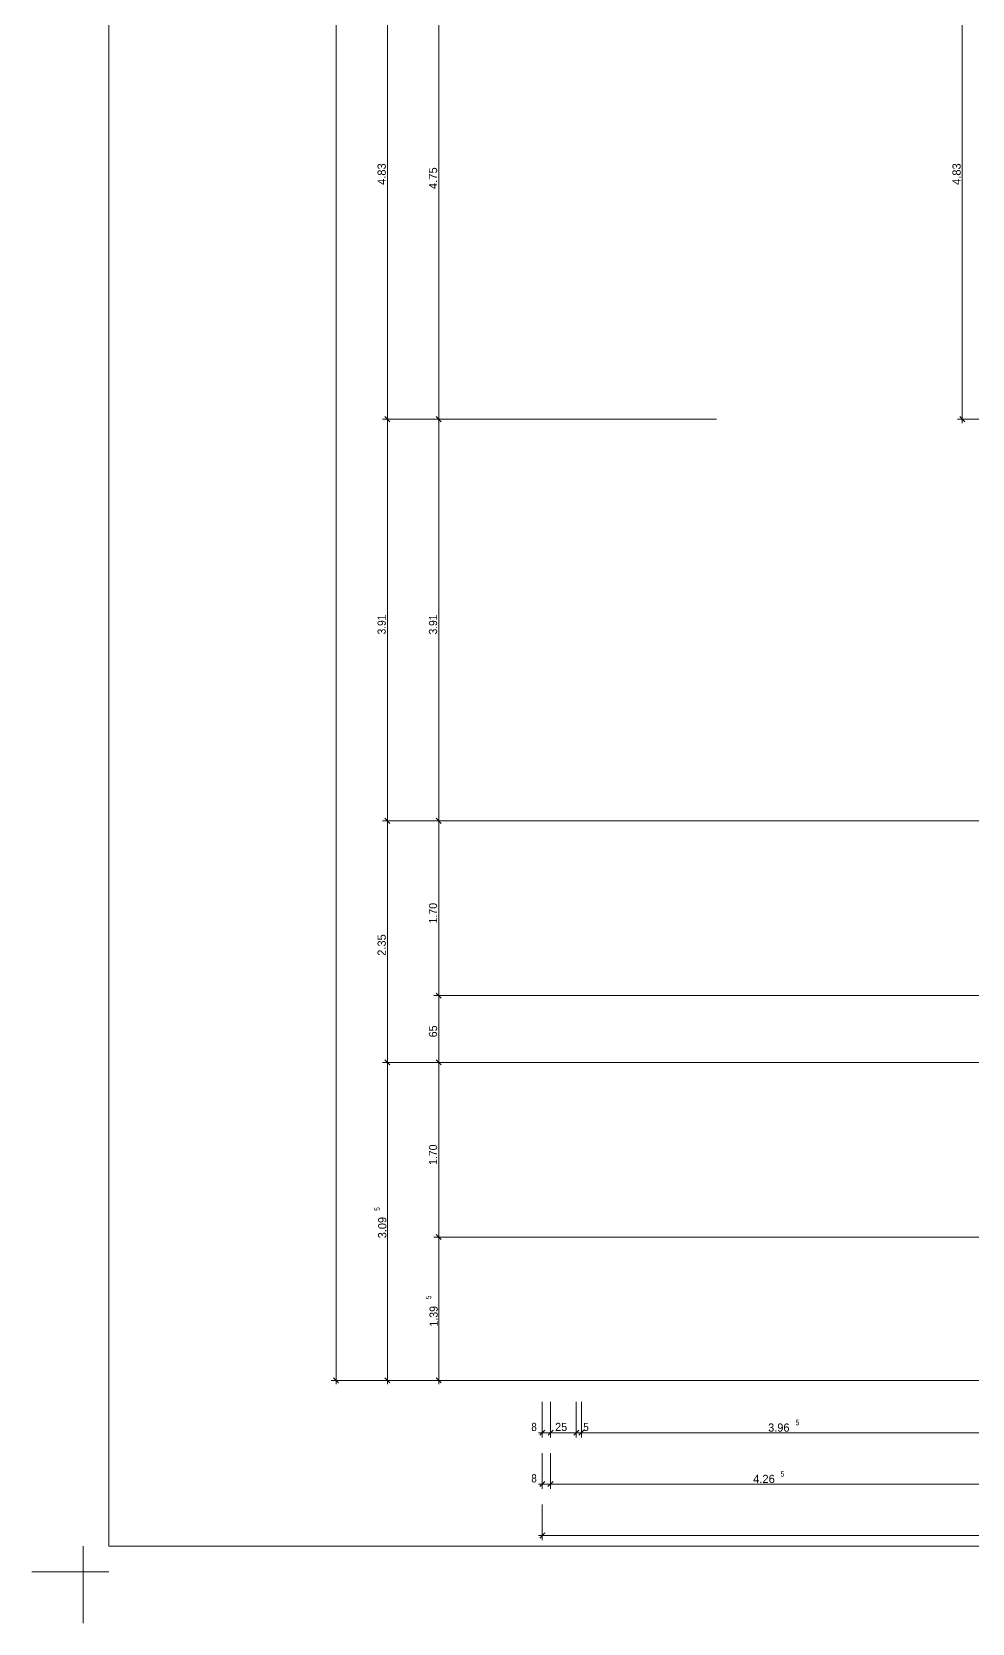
# Model space of a CAD drawing. Header units: millimetres. Extents: x -3497 to 2618, y -1809 to 2456.
# Drawn here: x -3497 to -2581, y -1809 to -260 of the extents above; entities that cross this region are included whole.
import ezdxf
from ezdxf.enums import TextEntityAlignment as Align

# ---------------------------------------------------------------- set-up
doc = ezdxf.new("R2010")
doc.units = ezdxf.units.MM
doc.header["$LTSCALE"] = 100
doc.layers.add('20-Beton', color=9, linetype='Continuous', true_color=0x808080)
doc.layers.add('Layer34', color=7, linetype='Continuous')
doc.styles.add('Arial', font='arial.ttf')

# ---------------------------------------------------------------- blocks, each defined once
blk = doc.blocks.new('AnonymMegaMac_nNn0772')
at = {"layer": '20-Beton', "color": 8, "linetype": 'Continuous', "lineweight": 13, "true_color": 0x808080}
for p, q in [((-2560.9, -154), (-2595.6, -154)), ((-2593.4, -151.5), (-2588.4, -156.5)), ((-2590.9, -637), (-2590.9, -154)), ((-2593.4, -634.5), (-2588.4, -639.5)), ((-2560.9, -637), (-2595.6, -637)), ((-2590.9, -640.8), (-2590.9, -637))]:
    blk.add_line(p, q, dxfattribs=at)
at = {"layer": '20-Beton', "color": 8, "linetype": 'Continuous', "lineweight": 18, "true_color": 0x808080, "style": 'Arial', "width": 0.970177}
blk.add_text('4.83', height=8, rotation=90, dxfattribs=at).set_placement((-2592.5, -409.1), (-2592.5, -388), align=Align.FIT)
blk = doc.blocks.new('AnonymMegaMac_nNn0824')
at = {"layer": '20-Beton', "color": 8, "linetype": 'Continuous', "lineweight": 13, "true_color": 0x808080}
for p, q in [((-3103, -1430.6), (-3098, -1435.6)), ((-3100.5, -1572.6), (-3100.5, -1433.1)), ((-812.7, -1572.6), (-3105.2, -1572.6)), ((-3103, -1570.1), (-3098, -1575.1)), ((-3100.5, -1576.4), (-3100.5, -1572.6))]:
    blk.add_line(p, q, dxfattribs=at)
at = {"layer": '20-Beton', "color": 8, "linetype": 'Continuous', "lineweight": 18, "true_color": 0x808080, "style": 'Arial'}
for s, height, width, p, p2 in [('5', 5.28, 0.853093, (-3107.8, -1493.5), (-3107.8, -1490)), ('1.39', 8, 0.921576, (-3101.5, -1520.2), (-3101.5, -1500.2))]:
    blk.add_text(s, height=height, rotation=90, dxfattribs=dict(at, width=width)).set_placement(p, p2, align=Align.FIT)
blk = doc.blocks.new('AnonymMegaMac_nNn0825')
at = {"layer": '20-Beton', "color": 8, "linetype": 'Continuous', "lineweight": 13, "true_color": 0x808080}
for p, q in [((-3100.5, -1433.1), (-3100.5, -1263.1)), ((-812.7, -1433.1), (-3105.2, -1433.1)), ((-3103, -1430.6), (-3098, -1435.6)), ((-3100.5, -1572.6), (-3100.5, -1433.1))]:
    blk.add_line(p, q, dxfattribs=at)
blk = doc.blocks.new('AnonymMegaMac_nNn0826')
at = {"layer": '20-Beton', "color": 8, "linetype": 'Continuous', "lineweight": 13, "true_color": 0x808080}
for p, q in [((-3100.5, -1263.1), (-3100.5, -1198.1)), ((-2412.7, -1263.1), (-3105.2, -1263.1)), ((-3103, -1260.6), (-3098, -1265.6)), ((-3100.5, -1433.1), (-3100.5, -1263.1)), ((-3103, -1430.6), (-3098, -1435.6))]:
    blk.add_line(p, q, dxfattribs=at)
at = {"layer": '20-Beton', "color": 8, "linetype": 'Continuous', "lineweight": 18, "true_color": 0x808080, "style": 'Arial', "width": 0.919367}
blk.add_text('1.70', height=8, rotation=90, dxfattribs=at).set_placement((-3102.1, -1362.9), (-3102.1, -1343), align=Align.FIT)
blk = doc.blocks.new('AnonymMegaMac_nNn0827')
at = {"layer": '20-Beton', "color": 8, "linetype": 'Continuous', "lineweight": 13, "true_color": 0x808080}
for p, q in [((-3103, -1195.6), (-3098, -1200.6)), ((-3100.5, -1263.1), (-3100.5, -1198.1)), ((-3103, -1260.6), (-3098, -1265.6))]:
    blk.add_line(p, q, dxfattribs=at)
at = {"layer": '20-Beton', "color": 8, "linetype": 'Continuous', "lineweight": 18, "true_color": 0x808080, "style": 'Arial', "width": 0.930412}
blk.add_text('65', height=8, rotation=90, dxfattribs=at).set_placement((-3102.1, -1238.7), (-3102.1, -1227.1), align=Align.FIT)
blk = doc.blocks.new('AnonymMegaMac_nNn0828')
at = {"layer": '20-Beton', "color": 8, "linetype": 'Continuous', "lineweight": 13, "true_color": 0x808080}
for p, q in [((-3100.5, -1198.1), (-3100.5, -1028.1)), ((-2412.7, -1198.1), (-3105.2, -1198.1)), ((-3103, -1195.6), (-3098, -1200.6)), ((-3100.5, -1263.1), (-3100.5, -1198.1))]:
    blk.add_line(p, q, dxfattribs=at)
blk = doc.blocks.new('AnonymMegaMac_nNn0829')
at = {"layer": '20-Beton', "color": 8, "linetype": 'Continuous', "lineweight": 13, "true_color": 0x808080}
for p, q in [((-2532.7, -1028.1), (-3105.2, -1028.1)), ((-3103, -1025.5), (-3098, -1030.5)), ((-3100.5, -1198.1), (-3100.5, -1028.1)), ((-3103, -1195.6), (-3098, -1200.6))]:
    blk.add_line(p, q, dxfattribs=at)
at = {"layer": '20-Beton', "color": 8, "linetype": 'Continuous', "lineweight": 18, "true_color": 0x808080, "style": 'Arial', "width": 0.919367}
blk.add_text('1.70', height=8, rotation=90, dxfattribs=at).set_placement((-3102.1, -1127.9), (-3102.1, -1107.9), align=Align.FIT)
blk = doc.blocks.new('AnonymMegaMac_nNn0830')
at = {"layer": '20-Beton', "color": 8, "linetype": 'Continuous', "lineweight": 13, "true_color": 0x808080}
for p, q in [((-3100.5, -1028), (-3100.5, -637)), ((-3103, -1025.5), (-3098, -1030.5))]:
    blk.add_line(p, q, dxfattribs=at)
blk = doc.blocks.new('AnonymMegaMac_nNn0831')
at = {"layer": '20-Beton', "color": 8, "linetype": 'Continuous', "lineweight": 13, "true_color": 0x808080}
for p, q in [((-3103, -634.5), (-3098, -639.5)), ((-2830.2, -637), (-3105.2, -637)), ((-3100.5, -1028), (-3100.5, -637)), ((-3103, -1025.5), (-3098, -1030.5))]:
    blk.add_line(p, q, dxfattribs=at)
at = {"layer": '20-Beton', "color": 8, "linetype": 'Continuous', "lineweight": 18, "true_color": 0x808080, "style": 'Arial', "width": 0.884021}
blk.add_text('3.91', height=8, rotation=90, dxfattribs=at).set_placement((-3102.1, -846.5), (-3102.1, -827.3), align=Align.FIT)
blk = doc.blocks.new('AnonymMegaMac_nNn0832')
at = {"layer": '20-Beton', "color": 8, "linetype": 'Continuous', "lineweight": 13, "true_color": 0x808080}
for p, q in [((-3100.5, -637), (-3100.5, -162)), ((-3103, -634.5), (-3098, -639.5))]:
    blk.add_line(p, q, dxfattribs=at)
blk = doc.blocks.new('AnonymMegaMac_nNn0833')
at = {"layer": '20-Beton', "color": 8, "linetype": 'Continuous', "lineweight": 13, "true_color": 0x808080}
for p, q in [((-3095.8, -162), (-3105.2, -162)), ((-3103, -159.5), (-3098, -164.5)), ((-3100.5, -637), (-3100.5, -162)), ((-3103, -634.5), (-3098, -639.5))]:
    blk.add_line(p, q, dxfattribs=at)
at = {"layer": '20-Beton', "color": 8, "linetype": 'Continuous', "lineweight": 18, "true_color": 0x808080, "style": 'Arial'}
for s, width, p, p2 in [('8', 0.847938, (-3102.1, -172.7), (-3102.1, -167.5)), ('4.75', 0.972754, (-3102.1, -413.1), (-3102.1, -391.9))]:
    blk.add_text(s, height=8, rotation=90, dxfattribs=dict(at, width=width)).set_placement(p, p2, align=Align.FIT)
blk = doc.blocks.new('AnonymMegaMac_nNn0841')
at = {"layer": '20-Beton', "color": 8, "linetype": 'Continuous', "lineweight": 13, "true_color": 0x808080}
for p, q in [((-3150.5, -1263.1), (-3150.5, -1028)), ((-3100.5, -1263.1), (-3155.2, -1263.1)), ((-3153, -1260.6), (-3148, -1265.6)), ((-3150.5, -1572.6), (-3150.5, -1263.1)), ((-3100.5, -1572.6), (-3155.2, -1572.6)), ((-3153, -1570.1), (-3148, -1575.1)), ((-3150.5, -1576.4), (-3150.5, -1572.6))]:
    blk.add_line(p, q, dxfattribs=at)
at = {"layer": '20-Beton', "color": 8, "linetype": 'Continuous', "lineweight": 18, "true_color": 0x808080, "style": 'Arial'}
for s, height, width, p, p2 in [('5', 5.28, 0.853093, (-3157.8, -1407.5), (-3157.8, -1404)), ('3.09', 8, 0.955817, (-3151.5, -1434.3), (-3151.5, -1413.5))]:
    blk.add_text(s, height=height, rotation=90, dxfattribs=dict(at, width=width)).set_placement(p, p2, align=Align.FIT)
blk = doc.blocks.new('AnonymMegaMac_nNn0842')
at = {"layer": '20-Beton', "color": 8, "linetype": 'Continuous', "lineweight": 13, "true_color": 0x808080}
for p, q in [((-3100.5, -1028), (-3155.2, -1028)), ((-3153, -1025.5), (-3148, -1030.5)), ((-3150.5, -1263.1), (-3150.5, -1028)), ((-3153, -1260.6), (-3148, -1265.6))]:
    blk.add_line(p, q, dxfattribs=at)
at = {"layer": '20-Beton', "color": 8, "linetype": 'Continuous', "lineweight": 18, "true_color": 0x808080, "style": 'Arial', "width": 0.964286}
blk.add_text('2.35', height=8, rotation=90, dxfattribs=at).set_placement((-3152.1, -1159.3), (-3152.1, -1138.4), align=Align.FIT)
blk = doc.blocks.new('AnonymMegaMac_nNn0843')
at = {"layer": '20-Beton', "color": 8, "linetype": 'Continuous', "lineweight": 13, "true_color": 0x808080}
for p, q in [((-3150.5, -1028), (-3150.5, -637)), ((-3100.5, -1028), (-3155.2, -1028)), ((-3153, -1025.5), (-3148, -1030.5))]:
    blk.add_line(p, q, dxfattribs=at)
blk = doc.blocks.new('AnonymMegaMac_nNn0844')
at = {"layer": '20-Beton', "color": 8, "linetype": 'Continuous', "lineweight": 13, "true_color": 0x808080}
for p, q in [((-3153, -634.5), (-3148, -639.5)), ((-3100.5, -637), (-3155.2, -637)), ((-3150.5, -1028), (-3150.5, -637)), ((-3153, -1025.5), (-3148, -1030.5))]:
    blk.add_line(p, q, dxfattribs=at)
at = {"layer": '20-Beton', "color": 8, "linetype": 'Continuous', "lineweight": 18, "true_color": 0x808080, "style": 'Arial', "width": 0.884021}
blk.add_text('3.91', height=8, rotation=90, dxfattribs=at).set_placement((-3152.1, -846.5), (-3152.1, -827.3), align=Align.FIT)
blk = doc.blocks.new('AnonymMegaMac_nNn0845')
at = {"layer": '20-Beton', "color": 8, "linetype": 'Continuous', "lineweight": 13, "true_color": 0x808080}
for p, q in [((-3100.5, -154), (-3155.2, -154)), ((-3153, -151.5), (-3148, -156.5)), ((-3150.5, -637), (-3150.5, -154)), ((-3153, -634.5), (-3148, -639.5))]:
    blk.add_line(p, q, dxfattribs=at)
at = {"layer": '20-Beton', "color": 8, "linetype": 'Continuous', "lineweight": 18, "true_color": 0x808080, "style": 'Arial', "width": 0.970177}
blk.add_text('4.83', height=8, rotation=90, dxfattribs=at).set_placement((-3152.1, -409.1), (-3152.1, -388), align=Align.FIT)
blk = doc.blocks.new('AnonymMegaMac_nNn0852')
at = {"layer": '20-Beton', "color": 8, "linetype": 'Continuous', "lineweight": 13, "true_color": 0x808080}
for p, q in [((-3200.5, -1572.6), (-3200.5, 2168.5)), ((-3150.5, -1572.6), (-3205.2, -1572.6)), ((-3203, -1570.1), (-3198, -1575.1)), ((-3200.5, -1576.4), (-3200.5, -1572.6))]:
    blk.add_line(p, q, dxfattribs=at)
blk = doc.blocks.new('AnonymMegaMac_nNn0853')
at = {"layer": '20-Beton', "color": 8, "linetype": 'Continuous', "lineweight": 13, "true_color": 0x808080}
for p, q in [((-2999.7, -1628.2), (-2999.7, -1593.5)), ((-2991.6, -1628.2), (-2991.6, -1593.5)), ((-3003.4, -1623.5), (-2999.7, -1623.5)), ((-2997.2, -1621), (-3002.2, -1626)), ((-2999.7, -1623.5), (-2991.6, -1623.5)), ((-2989.1, -1621), (-2994.1, -1626))]:
    blk.add_line(p, q, dxfattribs=at)
at = {"layer": '20-Beton', "color": 8, "linetype": 'Continuous', "lineweight": 18, "true_color": 0x808080, "style": 'Arial', "width": 0.847938}
blk.add_text('8', height=8, dxfattribs=at).set_placement((-3010.4, -1621.9), (-3005.1, -1621.9), align=Align.FIT)
blk = doc.blocks.new('AnonymMegaMac_nNn0854')
at = {"layer": '20-Beton', "color": 8, "linetype": 'Continuous', "lineweight": 13, "true_color": 0x808080}
for p, q in [((-2991.6, -1628.2), (-2991.6, -1593.5)), ((-2966.6, -1628.2), (-2966.6, -1593.5)), ((-2989.1, -1621), (-2994.1, -1626)), ((-2991.6, -1623.5), (-2966.6, -1623.5)), ((-2964.1, -1621), (-2969.1, -1626))]:
    blk.add_line(p, q, dxfattribs=at)
at = {"layer": '20-Beton', "color": 8, "linetype": 'Continuous', "lineweight": 18, "true_color": 0x808080, "style": 'Arial', "width": 0.9375}
blk.add_text('25', height=8, dxfattribs=at).set_placement((-2987.2, -1621.9), (-2975.5, -1621.9), align=Align.FIT)
blk = doc.blocks.new('AnonymMegaMac_nNn0855')
at = {"layer": '20-Beton', "color": 8, "linetype": 'Continuous', "lineweight": 13, "true_color": 0x808080}
for p, q in [((-2966.6, -1628.2), (-2966.6, -1593.5)), ((-2961.7, -1628.2), (-2961.7, -1593.5)), ((-2964.1, -1621), (-2969.1, -1626)), ((-2966.6, -1623.5), (-2961.7, -1623.5)), ((-2959.2, -1621), (-2964.2, -1626))]:
    blk.add_line(p, q, dxfattribs=at)
blk = doc.blocks.new('AnonymMegaMac_nNn0856')
at = {"layer": '20-Beton', "color": 8, "linetype": 'Continuous', "lineweight": 13, "true_color": 0x808080}
for p, q in [((-2961.7, -1628.2), (-2961.7, -1593.5)), ((-2565.2, -1628.2), (-2565.2, -1593.5)), ((-2959.2, -1621), (-2964.2, -1626)), ((-2961.7, -1623.5), (-2565.2, -1623.5)), ((-2562.7, -1621), (-2567.7, -1626))]:
    blk.add_line(p, q, dxfattribs=at)
at = {"layer": '20-Beton', "color": 8, "linetype": 'Continuous', "lineweight": 18, "true_color": 0x808080, "style": 'Arial'}
for s, height, width, p, p2 in [('5', 8, 0.853093, (-2959.8, -1621.9), (-2954.5, -1621.9)), ('3.96', 8, 0.955081, (-2779.9, -1622.5), (-2759.1, -1622.5)), ('5', 5.28, 0.853093, (-2753.1, -1616.2), (-2749.6, -1616.2))]:
    blk.add_text(s, height=height, dxfattribs=dict(at, width=width)).set_placement(p, p2, align=Align.FIT)
blk = doc.blocks.new('AnonymMegaMac_nNn0869')
at = {"layer": '20-Beton', "color": 8, "linetype": 'Continuous', "lineweight": 13, "true_color": 0x808080}
for p, q in [((-2999.7, -1678.2), (-2999.7, -1643.5)), ((-2997.2, -1671), (-3002.2, -1676)), ((-2989.2, -1671), (-2994.2, -1676)), ((-3003.4, -1673.5), (-2999.7, -1673.5)), ((-2999.7, -1673.5), (-2991.7, -1673.5))]:
    blk.add_line(p, q, dxfattribs=at)
at = {"layer": '20-Beton', "color": 8, "linetype": 'Continuous', "lineweight": 18, "true_color": 0x808080, "style": 'Arial', "width": 0.847938}
blk.add_text('8', height=8, dxfattribs=at).set_placement((-3010.4, -1671.9), (-3005.1, -1671.9), align=Align.FIT)
blk = doc.blocks.new('AnonymMegaMac_nNn0870')
at = {"layer": '20-Beton', "color": 8, "linetype": 'Continuous', "lineweight": 13, "true_color": 0x808080}
for p, q in [((-2991.7, -1678.2), (-2991.7, -1643.5)), ((-2565.2, -1678.2), (-2565.2, -1643.5)), ((-2989.2, -1671), (-2994.2, -1676)), ((-2562.7, -1671), (-2567.7, -1676)), ((-2999.7, -1673.5), (-2991.7, -1673.5)), ((-2991.7, -1673.5), (-2565.2, -1673.5))]:
    blk.add_line(p, q, dxfattribs=at)
at = {"layer": '20-Beton', "color": 8, "linetype": 'Continuous', "lineweight": 18, "true_color": 0x808080, "style": 'Arial'}
for s, height, width, p, p2 in [('4.26', 8, 0.970177, (-2794.5, -1672.5), (-2773.4, -1672.5)), ('5', 5.28, 0.853093, (-2767.7, -1666.2), (-2764.2, -1666.2))]:
    blk.add_text(s, height=height, dxfattribs=dict(at, width=width)).set_placement(p, p2, align=Align.FIT)
blk = doc.blocks.new('AnonymMegaMac_nNn0878')
at = {"layer": '20-Beton', "color": 8, "linetype": 'Continuous', "lineweight": 13, "true_color": 0x808080}
for p, q in [((-2999.7, -1728.2), (-2999.7, -1693.5)), ((-3003.4, -1723.5), (-2999.7, -1723.5)), ((-2997.2, -1721), (-3002.2, -1726)), ((-2999.7, -1723.5), (837.3, -1723.5))]:
    blk.add_line(p, q, dxfattribs=at)
blk = doc.blocks.new('SheetMove_001_nNn01233')
at = {"layer": 'Layer34', "color": 7, "linetype": 'Continuous', "lineweight": 13}
for p, q in [((-3421.6, 2406.1), (-3421.6, -1733.9)), ((-3446.6, -1808.9), (-3446.6, -1733.9)), ((-3421.6, -1733.9), (1513.4, -1733.9)), ((-3496.6, -1758.9), (-3421.6, -1758.9))]:
    blk.add_line(p, q, dxfattribs=at)

msp = doc.modelspace()

# ---------------------------------------------------------------- block references
for name in ['AnonymMegaMac_nNn0852', 'AnonymMegaMac_nNn0845', 'AnonymMegaMac_nNn0772', 'AnonymMegaMac_nNn0833', 'AnonymMegaMac_nNn0832', 'AnonymMegaMac_nNn0844', 'AnonymMegaMac_nNn0831', 'AnonymMegaMac_nNn0843', 'AnonymMegaMac_nNn0830', 'AnonymMegaMac_nNn0841', 'AnonymMegaMac_nNn0842', 'AnonymMegaMac_nNn0829', 'AnonymMegaMac_nNn0828', 'AnonymMegaMac_nNn0827', 'AnonymMegaMac_nNn0826', 'AnonymMegaMac_nNn0825', 'AnonymMegaMac_nNn0824', 'AnonymMegaMac_nNn0853', 'AnonymMegaMac_nNn0854', 'AnonymMegaMac_nNn0855', 'AnonymMegaMac_nNn0856', 'AnonymMegaMac_nNn0869', 'AnonymMegaMac_nNn0870', 'AnonymMegaMac_nNn0878']:
    msp.add_blockref(name, (0, 0))

# ---------------------------------------------------------------- next in the draw order: block references
msp.add_blockref('SheetMove_001_nNn01233', (0, 0))

doc.saveas('drawing.dxf')
